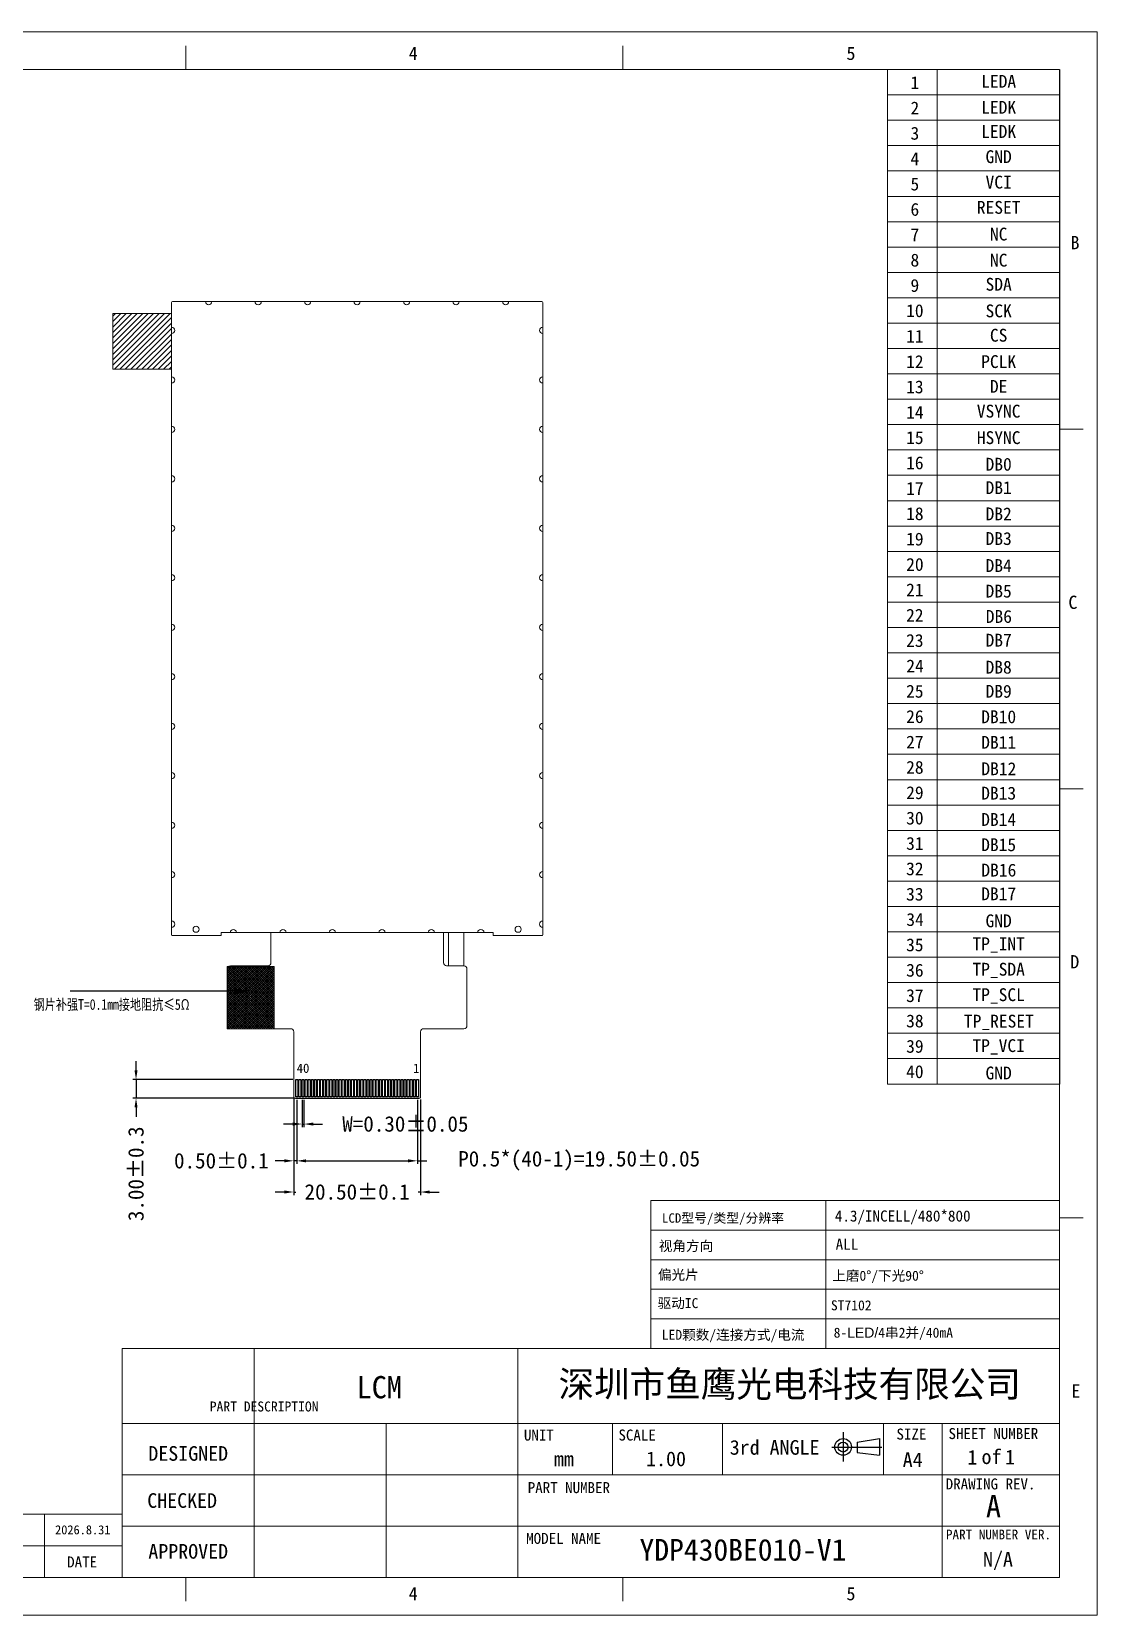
# Model space of a CAD drawing. Header units: inches. Extents: x 240 to 1407, y -538 to -118.
# Drawn here: x 432.6 to 604.9, y -524.3 to -268.3 of the extents above; entities that cross this region are included whole.
import ezdxf
from ezdxf.enums import TextEntityAlignment as Align

# ---------------------------------------------------------------- set-up
doc = ezdxf.new("R2010")
doc.units = ezdxf.units.IN
doc.header["$LTSCALE"] = 1.21
doc.header["$MEASUREMENT"] = 0
doc.header["$PDMODE"] = 3
doc.header["$PDSIZE"] = 0.3125
doc.layers.get('0').update_dxf_attribs({"linetype": 'CONTINUOUS'})
doc.layers.get('Defpoints').update_dxf_attribs({"linetype": 'CONTINUOUS'})
doc.layers.add('DIM', color=123, linetype='CONTINUOUS', lineweight=9)
doc.layers.add('FPC', color=40, linetype='CONTINUOUS', lineweight=20)
for name, color, linetype in [('DIM（标注）', 3, 'CONTINUOUS'), ('TXT', 6, 'CONTINUOUS'), ('图框及文字', 7, 'CONTINUOUS'), ('标 注', 3, 'CONTINUOUS')]:
    doc.layers.add(name, color=color, linetype=linetype)
doc.styles.get("Standard").update_dxf_attribs({"font": 'txt', "width": 0.8})
doc.styles.add('仿宋', font='', dxfattribs={"height": 2.5})
doc.styles.add('宋体', font='')
doc.styles.add('黑体', font='')
doc.styles.get('仿宋').set_extended_font_data('FangSong_GB2312')
doc.styles.get('宋体').set_extended_font_data('SimSun')
doc.styles.get('黑体').set_extended_font_data('楷体_GB2312')
doc.dimstyles.new('HC-1', dxfattribs={"dimtxt": 2.5, "dimasz": 1.5, "dimexe": 0.5, "dimexo": 0.5, "dimgap": 0.9, "dimtad": 0, "dimzin": 0, "dimdsep": 46, "dimtxsty": '仿宋', "dimcen": 0.5, "dimclrd": 3, "dimclre": 3, "dimclrt": 3, "dimazin": 0, "dimtfac": 1, "dimtmove": 0, "dimatfit": 3, "dimfxl": 1, "dimtolj": 1, "dimtzin": 0, "dimarcsym": 0})
doc.dimstyles.new('HJ', dxfattribs={"dimtxt": 3.5, "dimasz": 2.5, "dimexe": 1.25, "dimexo": 0.625, "dimtad": 1, "dimtxsty": '黑体', "dimcen": 2.5, "dimclrd": 4, "dimclre": 4, "dimclrt": 4, "dimadec": 0, "dimazin": 0, "dimtfac": 1, "dimtmove": 0, "dimatfit": 3, "dimfxl": 1, "dimarcsym": 0})

# ---------------------------------------------------------------- blocks, each defined once
blk = doc.blocks.new('THIRD-PROJ_BL0')
at = {"linetype": 'Continuous'}
blk.add_line((257.13, 38.11), (257.13, 34.11), dxfattribs=at)
at = {"color": 7, "linetype": 'Continuous'}
for p, q in [((259.04, 36.73), (262.11, 37.22)), ((262.11, 37.22), (262.11, 34.94)), ((255.59, 36.06), (262.41, 36.06)), ((259.04, 36.73), (259.04, 35.31)), ((259.04, 35.31), (262.11, 34.94))]:
    blk.add_line(p, q, dxfattribs=at)
for centre, radius in [((257.13, 36.08), 1.14), ((257.13, 36.06), 0.67)]:
    blk.add_circle(centre, radius, dxfattribs=at)
blk = doc.blocks.new('*D216')
at = {"layer": 'Defpoints', "color": 0}
for p in [(476.35, -440.53), (476.65, -440.53), (476.65, -444.92)]:
    blk.add_point(p, dxfattribs=at)
at = {"layer": 'DIM', "color": 3, "lineweight": -2}
for p, q in [((476.35, -441.03), (476.35, -445.42)), ((476.65, -441.03), (476.65, -445.42)), ((474.85, -444.92), (473.35, -444.92)), ((476.35, -444.92), (476.65, -444.92)), ((478.15, -444.92), (479.65, -444.92))]:
    blk.add_line(p, q, dxfattribs=at)
at = {"layer": 'DIM', "color": 3}
for points in [[(474.85, -444.67), (474.85, -445.17), (476.35, -444.92)], [(478.15, -444.67), (478.15, -445.17), (476.65, -444.92)]]:
    blk.add_solid(points, dxfattribs=at)
at = {"layer": 'DIM', "color": 3, "insert": (493.05, -444.92), "char_height": 2.5, "attachment_point": 5, "style": '仿宋'}
blk.add_mtext('\\A1;W=0.30%%P0.05', dxfattribs=at)
blk = doc.blocks.new('*D217')
at = {"layer": 'Defpoints', "color": 0}
for p in [(475.5, -440.53), (495, -440.53), (495, -450.87)]:
    blk.add_point(p, dxfattribs=at)
at = {"layer": 'DIM', "color": 3, "lineweight": -2}
for p, q in [((475.5, -441.03), (475.5, -451.37)), ((495, -441.03), (495, -451.37)), ((477, -450.87), (493.5, -450.87)), ((495, -450.87), (496.5, -450.87))]:
    blk.add_line(p, q, dxfattribs=at)
at = {"layer": 'DIM', "color": 3}
for points in [[(477, -450.62), (477, -451.12), (475.5, -450.87)], [(493.5, -450.62), (493.5, -451.12), (495, -450.87)]]:
    blk.add_solid(points, dxfattribs=at)
at = {"layer": 'DIM', "color": 3, "insert": (521.15, -450.87), "char_height": 2.5, "attachment_point": 5, "style": '仿宋'}
blk.add_mtext('\\A1;P0.5*(40-1)=19.50%%P0.05', dxfattribs=at)
blk = doc.blocks.new('*D197')
at = {"layer": 'Defpoints', "color": 0}
for p in [(475, -440.43), (495.5, -440.43), (495.5, -455.91)]:
    blk.add_point(p, dxfattribs=at)
at = {"layer": 'DIM', "color": 3, "lineweight": -2}
for p, q in [((475, -440.93), (475, -456.41)), ((495.5, -440.93), (495.5, -456.41)), ((473.5, -455.91), (472, -455.91)), ((475, -455.91), (475.36, -455.91)), ((495.5, -455.91), (495.14, -455.91)), ((497, -455.91), (498.5, -455.91))]:
    blk.add_line(p, q, dxfattribs=at)
at = {"layer": 'DIM', "color": 3}
for points in [[(473.5, -455.66), (473.5, -456.16), (475, -455.91)], [(497, -455.66), (497, -456.16), (495.5, -455.91)]]:
    blk.add_solid(points, dxfattribs=at)
at = {"layer": 'DIM', "color": 3, "insert": (485.25, -455.91), "char_height": 2.5, "attachment_point": 5, "style": '仿宋'}
blk.add_mtext('\\A1;20.50%%P0.1', dxfattribs=at)
blk = doc.blocks.new('*D198')
at = {"layer": 'Defpoints', "color": 0}
for p in [(475, -440.28), (475.5, -440.53), (475, -450.87)]:
    blk.add_point(p, dxfattribs=at)
at = {"layer": 'DIM', "color": 3, "lineweight": -2}
for p, q in [((475, -440.78), (475, -451.37)), ((475.5, -441.03), (475.5, -451.37)), ((473.5, -450.87), (472, -450.87)), ((475.5, -450.87), (475, -450.87)), ((477, -450.87), (478.5, -450.87))]:
    blk.add_line(p, q, dxfattribs=at)
at = {"layer": 'DIM', "color": 3}
for points in [[(473.5, -450.62), (473.5, -451.12), (475, -450.87)], [(477, -450.62), (477, -451.12), (475.5, -450.87)]]:
    blk.add_solid(points, dxfattribs=at)
at = {"layer": 'DIM', "color": 3, "insert": (463.3, -450.87), "char_height": 2.5, "attachment_point": 5, "style": '仿宋'}
blk.add_mtext('\\A1;0.50%%P0.1', dxfattribs=at)
blk = doc.blocks.new('*D218')
at = {"layer": 'Defpoints', "color": 0}
for p in [(475.35, -437.73), (449.5, -440.73), (475.5, -440.73)]:
    blk.add_point(p, dxfattribs=at)
at = {"layer": 'DIM', "color": 3, "lineweight": -2}
for p, q in [((449.5, -436.23), (449.5, -434.73)), ((474.85, -437.73), (449, -437.73)), ((449.5, -437.73), (449.5, -440.73)), ((475, -440.73), (449, -440.73)), ((449.5, -442.23), (449.5, -443.73))]:
    blk.add_line(p, q, dxfattribs=at)
at = {"layer": 'DIM', "color": 3}
for points in [[(449.25, -436.23), (449.75, -436.23), (449.5, -437.73)], [(449.25, -442.23), (449.75, -442.23), (449.5, -440.73)]]:
    blk.add_solid(points, dxfattribs=at)
at = {"layer": 'DIM', "color": 3, "insert": (449.5, -452.96), "char_height": 2.5, "attachment_point": 5, "rotation": 90, "style": '仿宋'}
blk.add_mtext('\\A1;3.00%%P0.3 ', dxfattribs=at)

msp = doc.modelspace()

# ---------------------------------------------------------------- hatches: boundary and pattern name
at = {"lineweight": 5}
h = msp.add_hatch(dxfattribs=at)
h.set_pattern_fill('ANSI31', color=1, scale=5)
h.set_pattern_definition([(45, (-68.215, -34.5366), (-0.44194174, 0.44194174), [])])
h.paths.add_polyline_path([(455.226, -313.888), (445.756, -313.888), (445.756, -322.888), (455.226, -322.888)])
at = {"layer": 'FPC'}
h = msp.add_hatch(dxfattribs=at)
h.set_pattern_fill('ANSI37', color=0, scale=2, style=0)
h.set_pattern_definition([(45, (-144.534, -59.5824), (-0.176776695, 0.176776695), []), (135, (-144.534, -59.5824), (-0.176776695, -0.176776695), [])])
h.paths.add_polyline_path([(471.814, -419.428), (464.253, -419.428), (464.253, -429.508), (471.814, -429.508)])

# ---------------------------------------------------------------- linework, layer by layer
at = {"color": 7, "linetype": 'Continuous', "lineweight": 5}
for p, q in [((239.527, -268.312), (604.932, -268.312)), ((604.932, -268.312), (604.932, -524.349)), ((239.527, -524.349), (604.932, -524.349))]:
    msp.add_line(p, q, dxfattribs=at)
at = {"linetype": 'Continuous', "lineweight": 5}
for p, q in [((457.564, -274.432), (457.564, -270.607)), ((528.203, -274.432), (528.203, -270.607)), ((245.647, -274.432), (598.812, -274.432)), ((598.812, -274.432), (598.812, -485.592)), ((598.812, -332.571), (602.637, -332.571)), ((598.812, -390.71), (602.637, -390.71)), ((598.812, -460.09), (602.637, -460.09)), ((245.647, -518.229), (598.812, -518.229)), ((457.564, -518.229), (457.564, -522.054)), ((528.203, -518.229), (528.203, -522.054))]:
    msp.add_line(p, q, dxfattribs=at)
at = {"color": 7, "linetype": 'ByBlock', "lineweight": 0}
for p, q in [((571.028, -274.432), (571.028, -438.449)), ((571.028, -274.432), (598.812, -274.432)), ((579.043, -274.432), (579.043, -438.449)), ((571.028, -278.532), (598.812, -278.532)), ((571.028, -282.633), (598.812, -282.633)), ((571.028, -286.733), (598.812, -286.733)), ((571.028, -290.833), (598.812, -290.833)), ((571.028, -294.934), (598.812, -294.934)), ((571.028, -299.034), (598.812, -299.034)), ((571.028, -303.135), (598.812, -303.135)), ((571.028, -307.235), (598.812, -307.235)), ((571.028, -311.335), (598.812, -311.335)), ((571.028, -315.436), (598.812, -315.436)), ((571.028, -319.536), (598.812, -319.536)), ((571.028, -323.637), (598.812, -323.637)), ((571.028, -327.737), (598.812, -327.737)), ((571.028, -331.838), (598.812, -331.838)), ((571.028, -335.938), (598.812, -335.938)), ((571.028, -340.038), (598.812, -340.038)), ((571.028, -344.139), (598.812, -344.139)), ((571.028, -348.239), (598.812, -348.239)), ((571.028, -352.34), (598.812, -352.34)), ((571.028, -356.44), (598.812, -356.44)), ((571.028, -360.541), (598.812, -360.541)), ((571.028, -364.641), (598.812, -364.641)), ((571.028, -368.741), (598.812, -368.741)), ((571.028, -372.842), (598.812, -372.842)), ((571.028, -376.942), (598.812, -376.942)), ((571.028, -381.043), (598.812, -381.043)), ((571.028, -385.143), (598.812, -385.143)), ((571.028, -389.244), (598.812, -389.244)), ((571.028, -393.344), (598.812, -393.344)), ((571.028, -397.444), (598.812, -397.444)), ((571.028, -397.444), (598.812, -397.444)), ((571.028, -401.545), (598.812, -401.545)), ((571.028, -405.645), (598.812, -405.645)), ((571.028, -409.746), (598.812, -409.746)), ((571.028, -413.846), (598.812, -413.846)), ((571.028, -417.946), (598.812, -417.946)), ((571.028, -422.047), (598.812, -422.047)), ((571.028, -426.147), (598.812, -426.147)), ((571.028, -430.248), (598.812, -430.248)), ((571.028, -434.348), (598.812, -434.348)), ((571.028, -438.449), (598.812, -438.449))]:
    msp.add_line(p, q, dxfattribs=at)
msp.add_line((598.812, -274.432), (598.812, -438.449))
at = {"color": 30, "linetype": 'Continuous', "lineweight": 5}
for p, q in [((500.014, -413.958), (500.014, -419.346)), ((502.514, -413.958), (502.514, -419.346))]:
    msp.add_line(p, q, dxfattribs=at)
at = {"color": 30}
msp.add_line((475.301, -440.728), (495.201, -440.728), dxfattribs=at)
at = {"color": 4, "linetype": 'Continuous', "lineweight": 5}
for p, q in [((598.812, -457.303), (532.762, -457.303)), ((532.762, -481.204), (532.762, -457.303)), ((561.035, -481.204), (561.035, -457.303)), ((598.812, -462.083), (532.762, -462.083)), ((598.812, -466.863), (532.762, -466.863)), ((598.812, -471.643), (532.762, -471.643)), ((468.601, -518.229), (468.601, -481.204)), ((511.254, -481.204), (511.254, -518.229)), ((532.762, -481.204), (532.762, -481.204)), ((511.254, -493.348), (447.274, -493.348)), ((489.927, -518.229), (489.927, -493.348)), ((598.812, -493.348), (511.254, -493.348)), ((526.538, -501.642), (526.538, -493.348)), ((544.31, -501.642), (544.31, -493.348)), ((570.376, -501.642), (570.376, -493.348)), ((579.855, -518.229), (579.855, -493.348)), ((511.254, -501.642), (447.274, -501.642)), ((598.812, -501.642), (511.254, -501.642)), ((447.274, -507.974), (363.941, -507.974)), ((434.715, -507.974), (434.715, -518.229)), ((511.254, -509.935), (447.274, -509.935)), ((598.812, -509.935), (511.254, -509.935)), ((447.274, -513.102), (363.941, -513.102))]:
    msp.add_line(p, q, dxfattribs=at)
at = {"color": 4, "lineweight": 5}
for p, q in [((532.762, -476.423), (532.762, -481.204)), ((532.762, -476.423), (598.812, -476.423)), ((561.035, -476.423), (561.035, -481.204))]:
    msp.add_line(p, q, dxfattribs=at)
at = {"color": 0, "lineweight": 5}
msp.add_lwpolyline([(455.251, -322.888), (445.756, -322.888), (445.756, -313.888), (455.251, -313.888)], dxfattribs=at)
at = {"color": 30}
for points in [[(475.351, -437.728), (475.651, -437.728), (475.651, -440.528), (475.351, -440.528)], [(475.851, -437.728), (476.151, -437.728), (476.151, -440.528), (475.851, -440.528)], [(476.351, -437.728), (476.651, -437.728), (476.651, -440.528), (476.351, -440.528)], [(476.851, -437.728), (477.151, -437.728), (477.151, -440.528), (476.851, -440.528)], [(477.351, -437.728), (477.651, -437.728), (477.651, -440.528), (477.351, -440.528)], [(477.851, -437.728), (478.151, -437.728), (478.151, -440.528), (477.851, -440.528)], [(478.351, -437.728), (478.651, -437.728), (478.651, -440.528), (478.351, -440.528)], [(478.851, -437.728), (479.151, -437.728), (479.151, -440.528), (478.851, -440.528)], [(479.351, -437.728), (479.651, -437.728), (479.651, -440.528), (479.351, -440.528)], [(479.851, -437.728), (480.151, -437.728), (480.151, -440.528), (479.851, -440.528)], [(480.351, -437.728), (480.651, -437.728), (480.651, -440.528), (480.351, -440.528)], [(480.851, -437.728), (481.151, -437.728), (481.151, -440.528), (480.851, -440.528)], [(481.351, -437.728), (481.651, -437.728), (481.651, -440.528), (481.351, -440.528)], [(481.851, -437.728), (482.151, -437.728), (482.151, -440.528), (481.851, -440.528)], [(482.351, -437.728), (482.651, -437.728), (482.651, -440.528), (482.351, -440.528)], [(482.851, -437.728), (483.151, -437.728), (483.151, -440.528), (482.851, -440.528)], [(483.351, -437.728), (483.651, -437.728), (483.651, -440.528), (483.351, -440.528)], [(483.851, -437.728), (484.151, -437.728), (484.151, -440.528), (483.851, -440.528)], [(484.351, -437.728), (484.651, -437.728), (484.651, -440.528), (484.351, -440.528)], [(484.851, -437.728), (485.151, -437.728), (485.151, -440.528), (484.851, -440.528)], [(485.351, -437.728), (485.651, -437.728), (485.651, -440.528), (485.351, -440.528)], [(485.851, -437.728), (486.151, -437.728), (486.151, -440.528), (485.851, -440.528)], [(486.351, -437.728), (486.651, -437.728), (486.651, -440.528), (486.351, -440.528)], [(486.851, -437.728), (487.151, -437.728), (487.151, -440.528), (486.851, -440.528)], [(487.351, -437.728), (487.651, -437.728), (487.651, -440.528), (487.351, -440.528)], [(487.851, -437.728), (488.151, -437.728), (488.151, -440.528), (487.851, -440.528)], [(488.351, -437.728), (488.651, -437.728), (488.651, -440.528), (488.351, -440.528)], [(488.851, -437.728), (489.151, -437.728), (489.151, -440.528), (488.851, -440.528)], [(489.351, -437.728), (489.651, -437.728), (489.651, -440.528), (489.351, -440.528)], [(489.851, -437.728), (490.151, -437.728), (490.151, -440.528), (489.851, -440.528)], [(490.351, -437.728), (490.651, -437.728), (490.651, -440.528), (490.351, -440.528)], [(490.851, -437.728), (491.151, -437.728), (491.151, -440.528), (490.851, -440.528)], [(491.351, -437.728), (491.651, -437.728), (491.651, -440.528), (491.351, -440.528)], [(491.851, -437.728), (492.151, -437.728), (492.151, -440.528), (491.851, -440.528)], [(492.351, -437.728), (492.651, -437.728), (492.651, -440.528), (492.351, -440.528)], [(492.851, -437.728), (493.151, -437.728), (493.151, -440.528), (492.851, -440.528)], [(493.351, -437.728), (493.651, -437.728), (493.651, -440.528), (493.351, -440.528)], [(493.851, -437.728), (494.151, -437.728), (494.151, -440.528), (493.851, -440.528)], [(494.351, -437.728), (494.651, -437.728), (494.651, -440.528), (494.351, -440.528)], [(494.851, -437.728), (495.151, -437.728), (495.151, -440.528), (494.851, -440.528)]]:
    msp.add_lwpolyline(points, close=True, dxfattribs=at)
at = {"color": 4, "linetype": 'Continuous', "lineweight": 5}
msp.add_lwpolyline([(363.941, -507.974), (363.941, -518.229), (598.812, -518.229), (598.812, -481.204), (447.274, -481.204), (447.274, -518.229)], dxfattribs=at)
at = {"color": 7, "lineweight": 5}
for centre in [(459.216, -413.42), (511.285, -413.42)]:
    msp.add_circle(centre, 0.5, dxfattribs=at)
at = {"lineweight": 5}
for centre, start, end in [((461.251, -311.958), 180, 360), ((469.251, -311.958), 180, 360), ((477.251, -311.958), 180, 360), ((485.251, -311.958), 180, 360), ((493.251, -311.958), 180, 360), ((501.251, -311.958), 180, 360), ((509.251, -311.958), 180, 360), ((455.251, -316.608), 270, 90), ((515.251, -316.608), 90, 270), ((455.251, -324.608), 270, 90), ((515.251, -324.608), 90, 270), ((455.251, -332.608), 270, 90), ((515.251, -332.608), 90, 270), ((455.251, -340.608), 270, 90), ((515.251, -340.608), 90, 270), ((455.251, -348.608), 270, 90), ((515.251, -348.608), 90, 270), ((455.251, -356.608), 270, 90), ((515.251, -356.608), 90, 270), ((455.251, -364.608), 270, 90), ((515.251, -364.608), 90, 270), ((455.251, -372.608), 270, 90), ((515.251, -372.608), 90, 270), ((455.251, -380.608), 270, 90), ((515.251, -380.608), 90, 270), ((455.251, -388.608), 270, 90), ((515.251, -388.608), 90, 270), ((455.251, -396.608), 270, 90), ((515.251, -396.608), 90, 270), ((455.251, -404.608), 270, 90), ((515.251, -404.608), 90, 270), ((455.251, -412.608), 270, 90), ((515.251, -412.608), 90, 270), ((465.251, -413.958), 0, 180), ((473.251, -413.958), 0, 180), ((481.251, -413.958), 0, 180), ((489.251, -413.958), 0, 180), ((497.251, -413.958), 0, 180), ((505.251, -413.958), 0, 180)]:
    msp.add_arc(centre, 0.5, start, end, dxfattribs=at)
at = {"layer": 'FPC', "color": 30}
msp.add_lwpolyline([(499.214, -413.958), (499.214, -418.846, 0.4142136), (499.714, -419.346), (502.514, -419.346, -0.4142136), (503.014, -419.846), (503.014, -429.008, -0.4142136), (502.514, -429.508), (496.001, -429.508, 0.4142136), (495.501, -430.008), (495.501, -440.528, -0.4142136), (495.301, -440.728), (475.201, -440.728, -0.4142136), (475.001, -440.528), (475.001, -430.008, 0.4142136), (474.501, -429.508), (464.753, -429.508, -0.4142136), (464.253, -429.008), (464.253, -419.846, -0.4142136), (464.753, -419.346), (470.814, -419.346, 0.4142136), (471.314, -418.846), (471.314, -413.958)], format="xyb", dxfattribs=at)
at = {"layer": 'FPC', "color": 0}
msp.add_lwpolyline([(471.814, -419.428), (464.253, -419.428), (464.253, -429.508), (471.814, -429.508)], close=True, dxfattribs=at)
at = {"layer": 'TXT', "lineweight": 5}
for p, q in [((455.251, -312.108), (455.251, -414.308)), ((515.101, -311.958), (455.401, -311.958)), ((515.251, -312.108), (515.251, -414.308)), ((515.251, -315.245), (515.251, -313.458)), ((463.251, -414.458), (455.401, -414.458)), ((463.251, -413.958), (507.251, -413.958)), ((463.251, -413.958), (463.251, -414.458)), ((507.251, -413.958), (507.251, -414.458)), ((515.101, -414.458), (507.251, -414.458))]:
    msp.add_line(p, q, dxfattribs=at)
for centre, start, end in [((455.401, -312.108), 90, 180), ((515.101, -312.108), 0, 90), ((455.401, -414.308), 180, 270), ((515.101, -414.308), 270, 0)]:
    msp.add_arc(centre, 0.15, start, end, dxfattribs=at)
at = {"layer": '标 注', "color": 30, "lineweight": 5}
msp.add_line((499.214, -418.846), (499.214, -413.958), dxfattribs=at)

# ---------------------------------------------------------------- block references
at = {"color": 4, "linetype": 'Continuous', "lineweight": 5, "xscale": 1.18481574577851, "yscale": 1.184815745778451, "zscale": 1.18481574577849, "rotation": 3.39190700670844e-06}
msp.add_blockref('THIRD-PROJ_BL0', (259.18, -539.874), dxfattribs=at)

# ---------------------------------------------------------------- texts
at = {"color": 4, "linetype": 'Continuous', "lineweight": 5, "style": '宋体'}
for s, height, p in [('4', 2.142, (493.592, -272.895)), ('5', 2.142, (564.37, -272.883)), ('B', 2.142, (600.596, -303.489)), ('C', 2.142, (600.25, -361.638)), ('D', 2.142, (600.559, -419.759)), ('E', 2.142, (600.726, -489.148)), ('PART DESCRIPTION', 1.61566, (461.421, -491.394)), ('SIZE', 1.7772, (572.452, -495.937)), ('SHEET NUMBER', 1.77722, (580.864, -495.85)), ('UNIT', 1.7772, (512.216, -496.089)), ('SCALE', 1.7772, (527.5, -496.089)), ('3rd ANGLE', 2.3696, (545.495, -498.383)), ('PART NUMBER', 1.77722, (512.835, -504.584)), ('DRAWING REV.', 1.77722, (580.417, -503.997)), ('MODEL NAME', 1.7772, (512.59, -512.801)), ('PART NUMBER VER.', 1.56233, (580.448, -512.065)), ('4', 2.142, (493.592, -521.907)), ('5', 2.142, (564.37, -521.92))]:
    msp.add_text(s, height=height, rotation=0, dxfattribs=at).set_placement(p)
at = {"color": 0, "linetype": 'Continuous', "lineweight": 5, "style": '宋体'}
for s, height, rotation, p in [('LCD型号/类型/分辨率', 1.52362, 359.99988, (544.415, -460.873)), ('视角方向', 1.6123, 359.99988, (538.423, -465.436)), ('偏光片', 1.6123, 0.00013, (537.18, -470.09)), ('驱动IC', 1.6123, 0.00013, (537.136, -474.681)), ('LED颗数/连接方式/电流', 1.6123, 0.00013, (546.047, -479.803))]:
    msp.add_text(s, height=height, rotation=rotation, dxfattribs=at).set_placement(p, align=Align.CENTER)
at = {"color": 1, "linetype": 'Continuous', "lineweight": 5, "style": '宋体'}
for s, height, p in [('LCM ', 3.5989, (490.051, -489.264)), ('A', 3.599, (588.144, -508.516))]:
    msp.add_text(s, height=height, rotation=0, dxfattribs=at).set_placement(p, align=Align.CENTER)
at = {"color": 4, "linetype": 'Continuous', "lineweight": 5, "style": '宋体'}
for s, height, p in [('DESIGNED', 2.3696, (457.937, -499.359)), ('mm', 2.3696, (518.673, -500.236)), ('1.00', 2.3696, (535.201, -500.236)), ('A4', 2.3696, (575.076, -500.38)), ('1', 2.37, (584.728, -499.988)), ('of', 2.3696, (587.822, -499.895)), ('1', 2.37, (590.814, -499.943)), ('CHECKED', 2.3696, (456.956, -506.973)), ('APPROVED', 2.3696, (457.937, -515.191)), ('N/A', 2.3696, (588.866, -516.463)), ('DATE', 1.7772, (440.784, -516.613))]:
    msp.add_text(s, height=height, rotation=0, dxfattribs=at).set_placement(p, align=Align.CENTER)
at = {"color": 7, "linetype": 'ByBlock', "lineweight": 0, "width": 7.91274, "attachment_point": 5, "style": '宋体'}
for s, insert, char_height in [('1', (575.427, -276.554), 2.077), ('LEDA', (588.978, -276.339, 0), 2.0765), ('2', (575.427, -280.655), 2.077), ('LEDK', (588.978, -280.539), 2.0765), ('3', (575.427, -284.755), 2.077), ('LEDK', (588.978, -284.452), 2.0765), ('4', (575.427, -288.856), 2.077), ('GND', (588.978, -288.537), 2.0765), ('VCI', (588.978, -292.653), 2.0765), ('5', (575.427, -292.956), 2.077), ('6', (575.427, -297.057), 2.077), ('RESET', (588.978, -296.738), 2.0765), ('7', (575.427, -301.157), 2.077), ('NC', (588.978, -301.056), 2.0765), ('8', (575.427, -305.257), 2.077), ('NC', (588.978, -305.272), 2.0765), ('9', (575.427, -309.358), 2.077), ('SDA', (588.978, -309.17), 2.0765), ('10', (575.427, -313.441), 2.0765), ('SCK', (588.978, -313.473), 2.0765), ('11', (575.427, -317.559), 2.0765), ('CS', (588.978, -317.409), 2.0765), ('12', (575.427, -321.659), 2.0765), ('PCLK', (588.978, -321.668), 2.0765), ('13', (575.427, -325.76), 2.0765), ('DE', (588.978, -325.661), 2.0765), ('14', (575.427, -329.86), 2.0765), ('VSYNC', (588.978, -329.679), 2.0765), ('15', (575.427, -333.96), 2.0765), ('HSYNC', (588.978, -333.963), 2.0765), ('16', (575.427, -338.035), 2.0765), ('DB0', (588.978, -338.264), 2.0765), ('17', (575.427, -342.161), 2.0765), ('DB1', (588.978, -342.035), 2.0765), ('18', (575.427, -346.262), 2.0765), ('DB2', (588.978, -346.276), 2.0765), ('19', (575.427, -350.362), 2.0765), ('DB3', (588.978, -350.279), 2.0765), ('20', (575.436, -354.462), 2.0765), ('DB4', (588.978, -354.629), 2.0765), ('21', (575.427, -358.563), 2.0765), ('DB5', (588.974, -358.776), 2.0765), ('22', (575.422, -362.663), 2.0765), ('DB6', (589.011, -362.876), 2.0765), ('23', (575.422, -366.764), 2.0765), ('DB7', (588.978, -366.695), 2.0765), ('24', (575.455, -370.864), 2.0765), ('DB8', (588.978, -371.075), 2.0765), ('25', (575.422, -374.965), 2.0765), ('DB9', (588.978, -374.972), 2.0765), ('26', (575.431, -379.065), 2.0765), ('DB10', (588.978, -379.09), 2.0765), ('27', (575.427, -383.165), 2.0765), ('DB11', (588.978, -383.202), 2.0765), ('28', (575.427, -387.266), 2.0765), ('DB12', (589.011, -387.479), 2.0765), ('29', (575.431, -391.366), 2.0765), ('DB13', (588.978, -391.439), 2.0765), ('30', (575.427, -395.467), 2.0765), ('DB14', (588.978, -395.679), 2.0765), ('31', (575.427, -399.567), 2.0765), ('DB15', (588.974, -399.78), 2.0765), ('32', (575.422, -403.668), 2.0765), ('DB16', (589.011, -403.88), 2.0765), ('33', (575.422, -407.768), 2.0765), ('DB17', (588.978, -407.7), 2.0765), ('34', (575.455, -411.868), 2.0765), ('GND', (588.978, -412.08), 2.0765), ('TP_INT', (588.978, -415.976), 2.0765), ('35', (575.422, -415.969), 2.0765), ('36', (575.431, -420.069), 2.0765), ('TP_SDA', (588.978, -420.094), 2.0765), ('37', (575.427, -424.17), 2.0765), ('TP_SCL', (588.978, -424.207), 2.0765), ('38', (575.427, -428.27), 2.0765), ('TP_RESET', (589.011, -428.483), 2.0765), ('39', (575.431, -432.371), 2.0765), ('TP_VCI', (588.978, -432.443), 2.0765), ('40', (575.427, -436.471), 2.0765), ('GND', (588.978, -436.684), 2.0765)]:
    msp.add_mtext(s, dxfattribs=dict(at, insert=insert, char_height=char_height))
at = {"color": 1, "lineweight": 5, "attachment_point": 1, "rotation": 0, "style": '宋体'}
for s, insert, char_height, width in [('4.3/INCELL/480*800', (562.491, -458.886), 1.79252, 56.13256), ('ALL', (562.621, -463.448), 1.7925, 56.13256), ('8-{\\fArial|b0|i0|c0|p32;LED/}4串2并/40mA ', (562.304, -477.839), 1.61327, 26.45588)]:
    msp.add_mtext(s, dxfattribs=dict(at, insert=insert, char_height=char_height, width=width))
at = {"color": 2, "lineweight": 5, "attachment_point": 1, "rotation": 0}
for s, insert, char_height, width, style in [('{\\fSimSun|b1|i0|c134|p2;\\C4;深圳市鱼鹰光电科技有限公司}', (517.818, -484.85), 4.21521, 82.91883, '黑体'), ('\\pi5.449;{\\C1;YDP430BE010-V1}', (525.461, -511.996), 3.51268, 45.55814, '宋体')]:
    msp.add_mtext(s, dxfattribs=dict(at, insert=insert, char_height=char_height, width=width, style=style))
at = {"lineweight": 5, "insert": (436.409, -509.791), "char_height": 1.46362, "width": 9.10524, "attachment_point": 1, "rotation": 0, "style": '宋体'}
msp.add_mtext('{\\C1;2026.8.31}', dxfattribs=at)
at = {"color": 1, "lineweight": 5, "style": '宋体'}
for tag, p in [('上磨0°/下光90°', (562.071, -470.25)), ('ST7102', (561.853, -475.034))]:
    msp.add_attdef(tag, p, '', height=1.613, rotation=0, dxfattribs=at)
at = {"layer": 'DIM（标注）', "insert": (432.949, -424.724), "char_height": 1.728, "width": 25.04117, "attachment_point": 1}
msp.add_mtext('钢片补强T=0.1mm接地阻抗≤5Ω', dxfattribs=at)
at = {"layer": '图框及文字', "char_height": 1.5, "width": 1.39062, "attachment_point": 1, "style": '宋体'}
for s, insert in [('{\\C1;40}', (475.483, -435.149)), ('{\\C1;1}', (494.297, -435.149))]:
    msp.add_mtext(s, dxfattribs=dict(at, insert=insert))

# ---------------------------------------------------------------- dimensions: what is measured, and where the dimension line sits
at = {"layer": 'DIM', "color": 4}
dim = msp.add_linear_dim(base=(449.501, -440.728), p1=(475.351, -437.728), p2=(475.501, -440.728), angle=90, text='<>%%P0.3 ', dimstyle='HC-1', dxfattribs=at)
dim.commit()
dim.dimension.update_dxf_attribs({"geometry": '*D218', "text_midpoint": (449.501, -452.962)})
for base, p1, p2, text, picture, middle in [((475.001, -450.874), (475.501, -440.528), (475.001, -440.28), '<>%%P0.1', '*D198', (463.303, -450.874)), ((495.501, -455.907), (475.001, -440.428), (495.501, -440.428), '<>%%P0.1', '*D197', (485.251, -455.907)), ((476.651, -444.918), (476.351, -440.528), (476.651, -440.528), 'W=<>%%P0.05', '*D216', (493.051, -444.918)), ((495.001, -450.874), (475.501, -440.528), (495.001, -440.528), 'P0.5*(40-1)=<>%%P0.05', '*D217', (521.151, -450.874))]:
    dim = msp.add_linear_dim(base=base, p1=p1, p2=p2, text=text, dimstyle='HC-1', dxfattribs=at)
    dim.commit()
    dim.dimension.update_dxf_attribs({"geometry": picture, "text_midpoint": middle})

# ---------------------------------------------------------------- leaders
at = {"color": 7}
msp.add_leader([(467.94, -423.453), (438.828, -423.437)], dimstyle='HJ', override={"dimgap": 0.625, "dimtad": 0, "dimzin": 0, "dimdsep": 46, "dimclrd": 3, "dimclre": 3, "dimclrt": 7, "dimtfillclr": 4}, dxfattribs=at)

doc.saveas('drawing.dxf')
